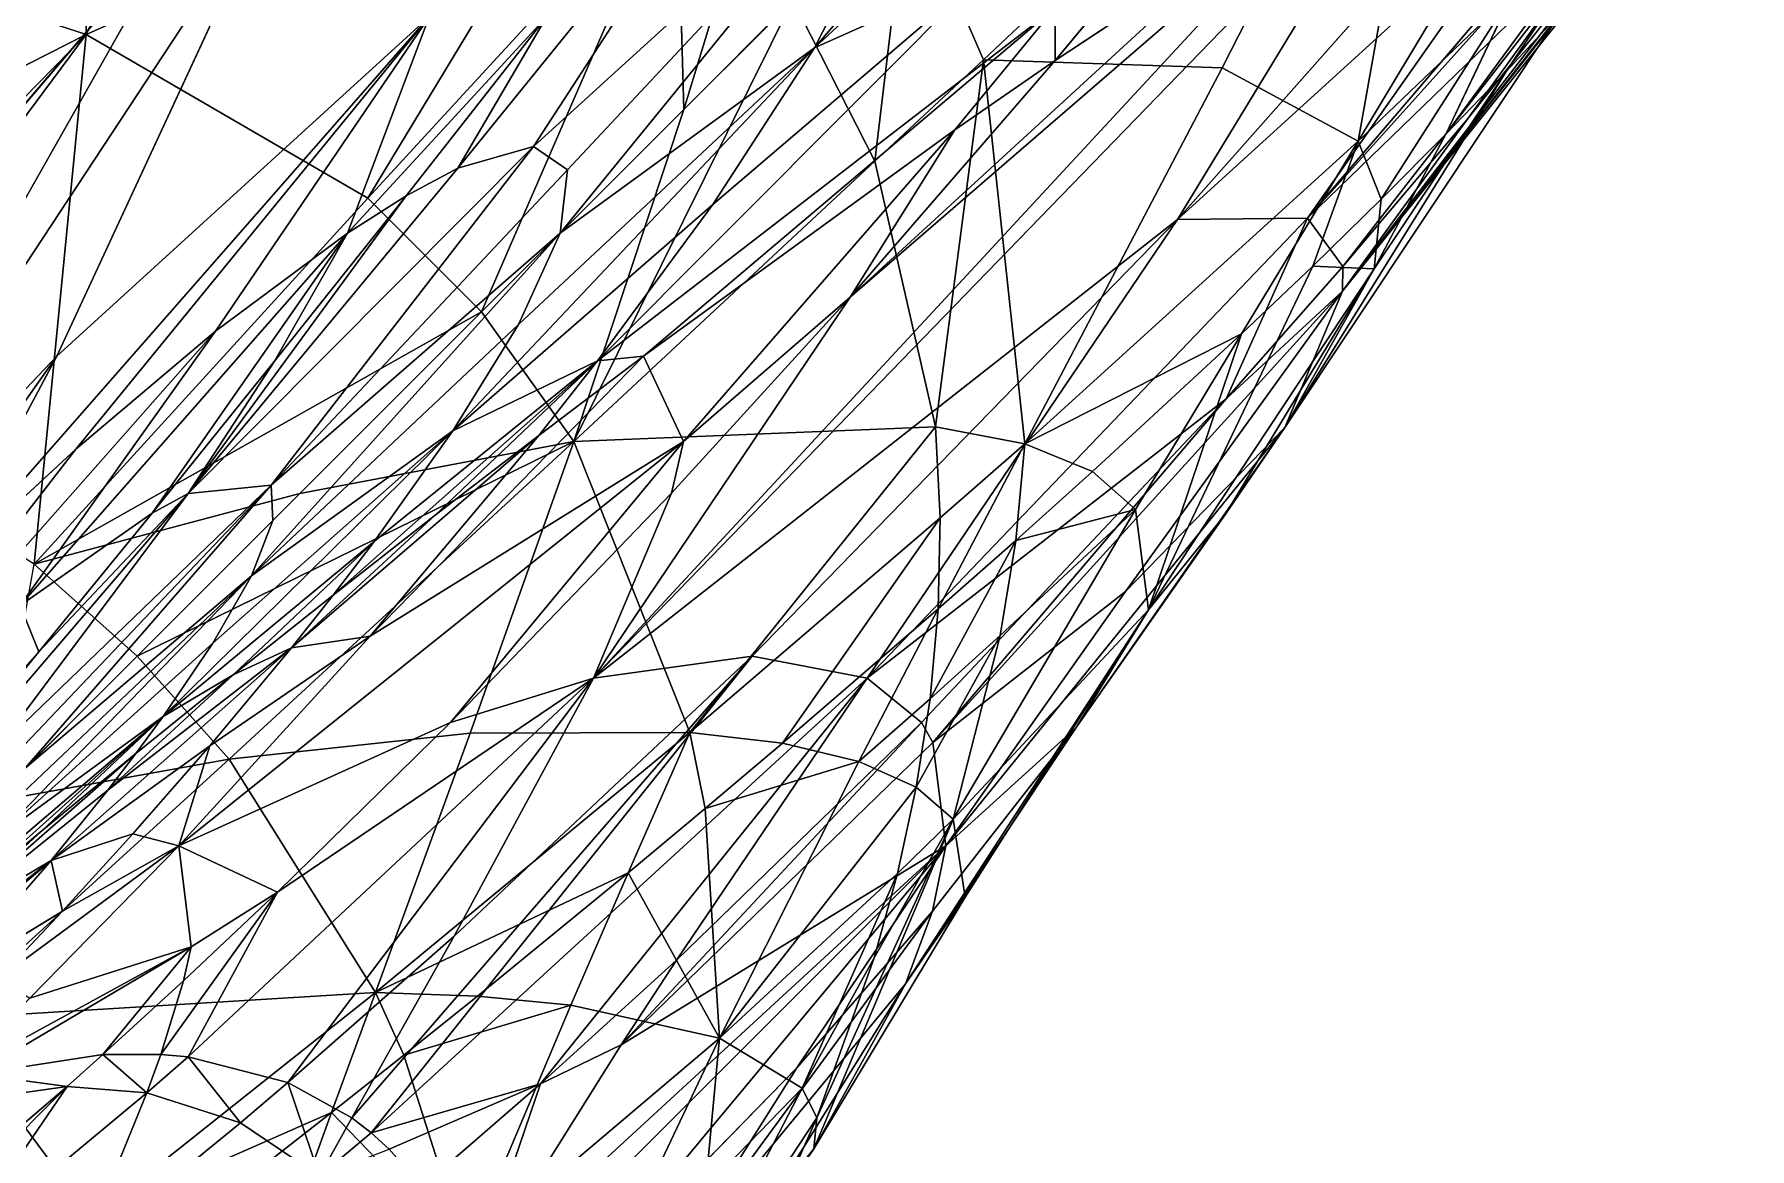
# Model space of a CAD drawing. Extents: x -1.44 to 2.2, y -2.57 to 2.57.
# Drawn here: x 0.441 to 1.427, y 0.217 to 0.857 of the extents above; entities that cross this region are included whole.
import ezdxf

# ---------------------------------------------------------------- set-up
doc = ezdxf.new("R2010")
doc.units = 0

msp = doc.modelspace()

# ---------------------------------------------------------------- linework, layer by layer
for p, q in [((1.34568, 1.03053, 1.23527), (1.09797, 0.7509, 0.97853)), ((1.42013, 1.00484, 1.62782), (1.26458, 0.80846, 1.41442)), ((0.45383, 0.67238, 0.46362), (0.57968, 0.94391, 0.77266)), ((0.74316, 0.74316, 0.40826), (0.93059, 0.93059, 0.57718)), ((0.33417, 0.6989, 0.64613), (0.5274, 0.92523, 0.80029)), ((1.09164, 0.91964, 0.78117), (1.0277, 0.84229, 0.72676)), ((1.0277, 0.84229, 0.72676), (1.13644, 0.91416, 0.87127)), ((1.25222, 0.79994, 1.77278), (1.29091, 0.8813, 1.86026)), ((0.877, 0.877, 1.92388), (0.81422, 0.81422, 1.85903)), ((0.92414, 0.78443, 1.87177), (0.877, 0.877, 1.92388)), ((1.31874, 0.87039, 1.75738), (1.28692, 0.836, 1.7675)), ((0.65462, 0.76459, 0.43106), (0.73544, 0.86765, 0.51822)), ((1.0277, 0.84229, 0.72676), (0.90992, 0.70628, 0.63149)), ((0.97011, 0.80244, 0.6572), (1.0277, 0.84229, 0.72676)), ((1.28692, 0.836, 1.7675), (1.25222, 0.79994, 1.77278)), ((0.81422, 0.81422, 1.85903), (0.69799, 0.69799, 1.73314)), ((0.791, 0.67237, 0.46497), (0.97011, 0.80244, 0.6572)), ((1.26458, 0.80846, 1.41442), (1.19305, 0.72404, 1.32232)), ((1.21118, 0.72269, 1.68878), (1.25222, 0.79994, 1.77278)), ((1.25222, 0.79994, 1.77278), (1.21503, 0.76258, 1.77348)), ((0.72792, 0.79299, 0.43865), (0.68428, 0.78041, 0.43659)), ((0.74747, 0.77946, 0.42859), (0.72792, 0.79299, 0.43865)), ((0.68428, 0.78041, 0.43659), (0.65462, 0.76459, 0.43106)), ((0.74316, 0.74316, 0.40826), (0.74747, 0.77946, 0.42859)), ((0.95885, 0.63174, 1.7724), (0.92414, 0.78443, 1.87177)), ((0.57901, 0.6695, 0.35467), (0.65462, 0.76459, 0.43106)), ((0.65462, 0.76459, 0.43106), (0.62083, 0.74313, 0.42281)), ((1.21503, 0.76258, 1.77348), (1.17576, 0.72422, 1.76988)), ((1.09797, 0.7509, 0.97853), (0.85355, 0.5, 0.75)), ((1.09797, 0.7509, 0.97853), (1.09797, 0.7509, 0.97853)), ((1.09797, 0.7509, 0.97853), (1.09797, 0.7509, 0.97853)), ((0.62083, 0.74313, 0.42281), (0.54496, 0.68674, 0.39975)), ((0.57797, 0.57797, 0.27608), (0.74316, 0.74316, 0.40826)), ((0.71912, 0.69069, 0.38095), (0.74316, 0.74316, 0.40826)), ((0.74316, 0.74316, 0.40826), (0.74316, 0.74316, 0.40826)), ((0.74316, 0.74316, 0.40826), (0.74316, 0.74316, 0.40826)), ((0.74316, 0.74316, 0.40826), (0.74316, 0.74316, 0.40826)), ((1.12564, 0.58169, 1.53359), (1.21118, 0.72269, 1.68878)), ((1.19305, 0.72404, 1.32232), (1.12598, 0.64791, 1.23922)), ((1.17576, 0.72422, 1.76988), (1.13478, 0.68518, 1.76229)), ((1.21118, 0.72269, 1.68878), (1.21118, 0.72269, 1.68878)), ((0.90992, 0.70628, 0.63149), (0.80719, 0.59375, 0.55327)), ((0.69799, 0.69799, 1.73314), (0.59357, 0.59357, 1.61329)), ((0.68149, 0.62953, 0.35025), (0.71912, 0.69069, 0.38095)), ((0.54496, 0.68674, 0.39975), (0.46472, 0.6189, 0.37093)), ((1.13478, 0.68518, 1.76229), (1.04909, 0.60611, 1.73638)), ((0.38673, 0.54692, 0.33981), (0.45383, 0.67238, 0.46362)), ((0.73087, 0.62689, 0.40756), (0.791, 0.67237, 0.46497)), ((0.50868, 0.58222, 0.28828), (0.57901, 0.6695, 0.35467)), ((1.12598, 0.64791, 1.23922), (0.95079, 0.46194, 1.03701)), ((0.96162, 0.57943, 1.73576), (0.95885, 0.63174, 1.7724)), ((0.63637, 0.5661, 0.31917), (0.68149, 0.62953, 0.35025)), ((0.67127, 0.58098, 0.35391), (0.73087, 0.62689, 0.40756)), ((0.46472, 0.6189, 0.37093), (0.38673, 0.54692, 0.33981)), ((1.04909, 0.60611, 1.73638), (1.00501, 0.56654, 1.71868)), ((0.59357, 0.59357, 1.61329), (0.5, 0.5, 1.5)), ((0.80719, 0.59375, 0.55327), (0.68019, 0.46194, 0.46299)), ((0.44352, 0.50247, 0.23106), (0.50868, 0.58222, 0.28828)), ((0.43542, 0.43542, 0.1762), (0.57797, 0.57797, 0.27608)), ((0.6126, 0.535, 0.30416), (0.67127, 0.58098, 0.35391)), ((0.96048, 0.52723, 1.69821), (0.96162, 0.57943, 1.73576)), ((1.03985, 0.45902, 1.39736), (1.12564, 0.58169, 1.53359)), ((0.6126, 0.535, 0.30416), (0.63637, 0.5661, 0.31917)), ((1.00501, 0.56654, 1.71868), (0.96048, 0.52723, 1.69821)), ((0.55519, 0.48926, 0.25841), (0.6126, 0.535, 0.30416)), ((0.58868, 0.50487, 0.28975), (0.6126, 0.535, 0.30416)), ((0.96048, 0.52723, 1.69821), (0.871, 0.45001, 1.65015)), ((0.95577, 0.47554, 1.66022), (0.96048, 0.52723, 1.69821)), ((0.96048, 0.52723, 1.69821), (0.96048, 0.52723, 1.69821)), ((0.96048, 0.52723, 1.69821), (0.96048, 0.52723, 1.69821)), ((0.54175, 0.44843, 0.26312), (0.58868, 0.50487, 0.28975)), ((0.27719, 0.30429, 0.10624), (0.44352, 0.50247, 0.23106)), ((0.5, 0.5, 1.5), (0.41626, 0.41626, 1.39337)), ((0.85355, 0.5, 0.75), (0.68222, 0.33901, 0.608)), ((0.85355, 0.5, 0.75), (0.76234, 0.48746, 0.58311)), ((0.91969, 0.48746, 0.91689), (0.85355, 0.5, 0.75)), ((0.85355, 0.5, 0.75), (0.85355, 0.5, 0.75)), ((0.49932, 0.44403, 0.21671), (0.55519, 0.48926, 0.25841)), ((0.76234, 0.48746, 0.58311), (0.68019, 0.46194, 0.46299)), ((0.76234, 0.48746, 0.58311), (0.76234, 0.48746, 0.58311)), ((0.76234, 0.48746, 0.58311), (0.76234, 0.48746, 0.58311)), ((0.95079, 0.46194, 1.03701), (0.91969, 0.48746, 0.91689)), ((0.91969, 0.48746, 0.91689), (0.91969, 0.48746, 0.91689)), ((0.91969, 0.48746, 0.91689), (0.91969, 0.48746, 0.91689)), ((0.94783, 0.42471, 1.6222), (0.95577, 0.47554, 1.66022)), ((0.68019, 0.46194, 0.46299), (0.52403, 0.39092, 0.28238)), ((0.68019, 0.46194, 0.46299), (0.58072, 0.3643, 0.39804)), ((0.68019, 0.46194, 0.46299), (0.68019, 0.46194, 0.46299)), ((0.95079, 0.46194, 1.03701), (0.81007, 0.32533, 0.89154)), ((0.95744, 0.45048, 1.07541), (0.95079, 0.46194, 1.03701)), ((0.95079, 0.46194, 1.03701), (0.95079, 0.46194, 1.03701)), ((0.95711, 0.35355, 1.28033), (1.03985, 0.45902, 1.39736)), ((0.44524, 0.39956, 0.17903), (0.49932, 0.44403, 0.21671)), ((0.49757, 0.39792, 0.23975), (0.54175, 0.44843, 0.26312)), ((0.871, 0.45001, 1.65015), (0.82646, 0.41238, 1.62308)), ((0.96491, 0.39092, 1.21762), (0.95744, 0.45048, 1.07541)), ((0.95744, 0.45048, 1.07541), (0.95744, 0.45048, 1.07541)), ((0.93702, 0.37501, 1.58452), (0.94783, 0.42471, 1.6222)), ((0.82646, 0.41238, 1.62308), (0.78229, 0.37554, 1.59432)), ((0.39314, 0.35606, 0.14533), (0.44524, 0.39956, 0.17903)), ((0.45711, 0.35355, 0.21967), (0.49757, 0.39792, 0.23975)), ((0.52403, 0.39092, 0.28238), (0.45711, 0.35355, 0.21967)), ((0.52403, 0.39092, 0.28238), (0.52403, 0.39092, 0.28238)), ((0.52403, 0.39092, 0.28238), (0.52403, 0.39092, 0.28238)), ((0.95711, 0.35355, 1.28033), (0.96491, 0.39092, 1.21762)), ((0.96491, 0.39092, 1.21762), (0.96491, 0.39092, 1.21762)), ((0.96491, 0.39092, 1.21762), (0.96491, 0.39092, 1.21762)), ((0.78229, 0.37554, 1.59432), (0.69559, 0.30459, 1.53258)), ((0.92368, 0.32668, 1.5475), (0.93702, 0.37501, 1.58452)), ((0.58072, 0.3643, 0.39804), (0.52661, 0.31337, 0.36547)), ((0.45711, 0.35355, 0.21967), (0.38888, 0.31174, 0.16363)), ((0.42067, 0.31502, 0.20269), (0.45711, 0.35355, 0.21967)), ((0.45711, 0.35355, 0.21967), (0.45711, 0.35355, 0.21967)), ((0.87913, 0.26336, 1.18139), (0.95711, 0.35355, 1.28033)), ((0.94172, 0.31175, 1.33637), (0.95711, 0.35355, 1.28033)), ((0.95711, 0.35355, 1.28033), (0.95711, 0.35355, 1.28033)), ((0.68222, 0.33901, 0.608), (0.58659, 0.25494, 0.53847)), ((0.89065, 0.23474, 1.47649), (0.92368, 0.32668, 1.5475)), ((0.81007, 0.32533, 0.89154), (0.73187, 0.25424, 0.81859)), ((0.52661, 0.31337, 0.36547), (0.48036, 0.27113, 0.3397)), ((0.88904, 0.21694, 1.42573), (0.94172, 0.31175, 1.33637)), ((0.94172, 0.31175, 1.33637), (0.94172, 0.31175, 1.33637)), ((0.69559, 0.30459, 1.53258), (0.65328, 0.2706, 1.5)), ((0.48036, 0.27113, 0.3397), (0.40713, 0.25973, 0.23932)), ((0.48036, 0.27113, 0.3397), (0.45974, 0.25272, 0.32899)), ((0.51357, 0.27106, 0.39374), (0.48036, 0.27113, 0.3397)), ((0.52932, 0.26964, 0.42163), (0.51357, 0.27106, 0.39374)), ((0.58659, 0.25494, 0.53847), (0.52932, 0.26964, 0.42163)), ((0.65328, 0.2706, 1.5), (0.61179, 0.23765, 1.46652)), ((0.73941, 0.12016, 1.03098), (0.87913, 0.26336, 1.18139)), ((0.45974, 0.25272, 0.32899), (0.37605, 0.18105, 0.29295)), ((0.58659, 0.25494, 0.53847), (0.55939, 0.23185, 0.52052)), ((0.62338, 0.23463, 0.63118), (0.58659, 0.25494, 0.53847)), ((0.73187, 0.25424, 0.81859), (0.66379, 0.19516, 0.76086)), ((0.61179, 0.23765, 1.46652), (0.53154, 0.17502, 1.39744)), ((0.55939, 0.23185, 0.52052), (0.4681, 0.15732, 0.46912)), ((0.63444, 0.2261, 0.66297), (0.62338, 0.23463, 0.63118)), ((0.87154, 0.19134, 1.44291), (0.89065, 0.23474, 1.47649)), ((0.64486, 0.21668, 0.69519), (0.63444, 0.2261, 0.66297)), ((0.88904, 0.21694, 1.42573), (0.88904, 0.21694, 1.42573)), ((0.88904, 0.21694, 1.42573), (0.88904, 0.21694, 1.42573))]:
    msp.add_line(p, q)
at = {"color": 41}
for points in [[(0.70711, 1.41421, 1.5), (0.33623, 0.94697, 1.08194), (0.34636, 0.81599, 0.83196)], [(0.67252, 1.20883, 1.13769), (0.70711, 1.41421, 1.5), (0.34636, 0.81599, 0.83196)], [(0.70711, 1.41421, 1.5), (0.34636, 0.81599, 0.83196), (0.70711, 1.41421, 1.5)], [(0.5274, 0.92523, 0.80029), (0.67252, 1.20883, 1.13769), (0.34636, 0.81599, 0.83196)], [(0.57091, 1.07203, 1.96421), (0.76989, 0.99, 1.97103), (0.47077, 0.85736, 1.75571)], [(0.57091, 1.07203, 1.96421), (0.47077, 0.85736, 1.75571), (0.47079, 0.93515, 1.82014)], [(0.76989, 0.99, 1.97103), (0.63264, 0.76323, 1.74958), (0.47077, 0.85736, 1.75571)], [(0.76989, 0.99, 1.97103), (0.81024, 0.95654, 1.95998), (0.63264, 0.76323, 1.74958)], [(0.81024, 0.95654, 1.95998), (0.69799, 0.69799, 1.73314), (0.63264, 0.76323, 1.74958)], [(0.45383, 0.67238, 0.46362), (0.57968, 0.94391, 0.77266), (0.28168, 0.49138, 0.37149)], [(0.5274, 0.92523, 0.80029), (0.28168, 0.49138, 0.37149), (0.57968, 0.94391, 0.77266)], [(0.57968, 0.94391, 0.77266), (0.45383, 0.67238, 0.46362), (0.66795, 0.8675, 0.56262)], [(0.42536, 0.8722, 1.75149), (0.47079, 0.93515, 1.82014), (0.47077, 0.85736, 1.75571)], [(0.5274, 0.92523, 0.80029), (0.33417, 0.6989, 0.64613), (0.28168, 0.49138, 0.37149)], [(0.33417, 0.6989, 0.64613), (0.5274, 0.92523, 0.80029), (0.34636, 0.81599, 0.83196)], [(0.38279, 0.81272, 1.68517), (0.42536, 0.8722, 1.75149), (0.47077, 0.85736, 1.75571)], [(0.38673, 0.54692, 0.33981), (0.46472, 0.6189, 0.37093), (0.66795, 0.8675, 0.56262)], [(0.38673, 0.54692, 0.33981), (0.66795, 0.8675, 0.56262), (0.45383, 0.67238, 0.46362)], [(0.46472, 0.6189, 0.37093), (0.54496, 0.68674, 0.39975), (0.66795, 0.8675, 0.56262)], [(0.54496, 0.68674, 0.39975), (0.62083, 0.74313, 0.42281), (0.66795, 0.8675, 0.56262)], [(0.65462, 0.76459, 0.43106), (0.73544, 0.86765, 0.51822), (0.62083, 0.74313, 0.42281)], [(0.73544, 0.86765, 0.51822), (0.66795, 0.8675, 0.56262), (0.62083, 0.74313, 0.42281)], [(0.73544, 0.86765, 0.51822), (0.65462, 0.76459, 0.43106), (0.68428, 0.78041, 0.43659)], [(0.2706, 0.65328, 1.5), (0.38279, 0.81272, 1.68517), (0.47077, 0.85736, 1.75571)], [(0.2706, 0.65328, 1.5), (0.47077, 0.85736, 1.75571), (0.3068, 0.63708, 1.5)], [(0.3068, 0.63708, 1.5), (0.47077, 0.85736, 1.75571), (0.44087, 0.55284, 1.5)], [(0.47077, 0.85736, 1.75571), (0.63264, 0.76323, 1.74958), (0.44087, 0.55284, 1.5)], [(0.57695, 0.59837, 0.28697), (0.72792, 0.79299, 0.43865), (0.52933, 0.59345, 0.2912)], [(0.72792, 0.79299, 0.43865), (0.68428, 0.78041, 0.43659), (0.52933, 0.59345, 0.2912)], [(0.74747, 0.77946, 0.42859), (0.72792, 0.79299, 0.43865), (0.57695, 0.59837, 0.28697)], [(0.65462, 0.76459, 0.43106), (0.52933, 0.59345, 0.2912), (0.68428, 0.78041, 0.43659)], [(0.74316, 0.74316, 0.40826), (0.74747, 0.77946, 0.42859), (0.57695, 0.59837, 0.28697)], [(0.69799, 0.69799, 1.73314), (0.44087, 0.55284, 1.5), (0.63264, 0.76323, 1.74958)], [(0.65462, 0.76459, 0.43106), (0.57901, 0.6695, 0.35467), (0.52933, 0.59345, 0.2912)], [(0.57901, 0.6695, 0.35467), (0.65462, 0.76459, 0.43106), (0.62083, 0.74313, 0.42281)], [(0.62083, 0.74313, 0.42281), (0.54496, 0.68674, 0.39975), (0.43282, 0.5291, 0.27145)], [(0.50868, 0.58222, 0.28828), (0.62083, 0.74313, 0.42281), (0.43282, 0.5291, 0.27145)], [(0.50868, 0.58222, 0.28828), (0.57901, 0.6695, 0.35467), (0.62083, 0.74313, 0.42281)], [(0.71912, 0.69069, 0.38095), (0.74316, 0.74316, 0.40826), (0.56575, 0.54626, 0.26109)], [(0.74316, 0.74316, 0.40826), (0.57797, 0.57797, 0.27608), (0.56575, 0.54626, 0.26109)], [(0.74316, 0.74316, 0.40826), (0.56575, 0.54626, 0.26109), (0.74316, 0.74316, 0.40826)], [(0.57797, 0.57797, 0.27608), (0.74316, 0.74316, 0.40826), (0.57695, 0.59837, 0.28697)], [(0.69799, 0.69799, 1.73314), (0.59357, 0.59357, 1.61329), (0.44087, 0.55284, 1.5)], [(0.68149, 0.62953, 0.35025), (0.71912, 0.69069, 0.38095), (0.56575, 0.54626, 0.26109)], [(0.59357, 0.59357, 1.61329), (0.69799, 0.69799, 1.73314), (0.75098, 0.62342, 1.70887)], [(0.54496, 0.68674, 0.39975), (0.46472, 0.6189, 0.37093), (0.32028, 0.43236, 0.23774)], [(0.54496, 0.68674, 0.39975), (0.32028, 0.43236, 0.23774), (0.43282, 0.5291, 0.27145)], [(0.31519, 0.4763, 0.3091), (0.45383, 0.67238, 0.46362), (0.28168, 0.49138, 0.37149)], [(0.31519, 0.4763, 0.3091), (0.38673, 0.54692, 0.33981), (0.45383, 0.67238, 0.46362)], [(0.791, 0.67237, 0.46497), (0.73087, 0.62689, 0.40756), (0.634, 0.51147, 0.34546)], [(0.57901, 0.6695, 0.35467), (0.50868, 0.58222, 0.28828), (0.52933, 0.59345, 0.2912)], [(0.6126, 0.535, 0.30416), (0.67127, 0.58098, 0.35391), (0.7646, 0.66972, 0.43091)], [(0.6126, 0.535, 0.30416), (0.7646, 0.66972, 0.43091), (0.63637, 0.5661, 0.31917)], [(0.68149, 0.62953, 0.35025), (0.63637, 0.5661, 0.31917), (0.7646, 0.66972, 0.43091)], [(0.67127, 0.58098, 0.35391), (0.73087, 0.62689, 0.40756), (0.7646, 0.66972, 0.43091)], [(0.5, 0.5, 1.5), (0.59357, 0.59357, 1.61329), (0.75098, 0.62342, 1.70887)], [(0.5, 0.5, 1.5), (0.75098, 0.62342, 1.70887), (0.55284, 0.44087, 1.5)], [(0.63637, 0.5661, 0.31917), (0.68149, 0.62953, 0.35025), (0.51498, 0.4653, 0.22565)], [(0.68149, 0.62953, 0.35025), (0.54356, 0.5074, 0.24376), (0.51498, 0.4653, 0.22565)], [(0.68019, 0.46194, 0.46299), (0.81408, 0.62335, 0.53773), (0.52403, 0.39092, 0.28238)], [(0.52403, 0.39092, 0.28238), (0.52403, 0.39092, 0.28238), (0.81408, 0.62335, 0.53773)], [(0.52403, 0.39092, 0.28238), (0.81408, 0.62335, 0.53773), (0.634, 0.51147, 0.34546)], [(0.54356, 0.5074, 0.24376), (0.68149, 0.62953, 0.35025), (0.56575, 0.54626, 0.26109)], [(0.69146, 0.45572, 1.58909), (0.55284, 0.44087, 1.5), (0.75098, 0.62342, 1.70887)], [(0.73087, 0.62689, 0.40756), (0.67127, 0.58098, 0.35391), (0.58868, 0.50487, 0.28975)], [(0.73087, 0.62689, 0.40756), (0.58868, 0.50487, 0.28975), (0.634, 0.51147, 0.34546)], [(0.46472, 0.6189, 0.37093), (0.38673, 0.54692, 0.33981), (0.32028, 0.43236, 0.23774)], [(0.46472, 0.6189, 0.37093), (0.32028, 0.43236, 0.23774), (0.32028, 0.43236, 0.23774)], [(0.28611, 0.30963, 0.10685), (0.41906, 0.44637, 0.18411), (0.52933, 0.59345, 0.2912)], [(0.44352, 0.50247, 0.23106), (0.28611, 0.30963, 0.10685), (0.52933, 0.59345, 0.2912)], [(0.41906, 0.44637, 0.18411), (0.57695, 0.59837, 0.28697), (0.52933, 0.59345, 0.2912)], [(0.41906, 0.44637, 0.18411), (0.43185, 0.4454, 0.18154), (0.57695, 0.59837, 0.28697)], [(0.43542, 0.43542, 0.1762), (0.57695, 0.59837, 0.28697), (0.43185, 0.4454, 0.18154)], [(0.43542, 0.43542, 0.1762), (0.57797, 0.57797, 0.27608), (0.57695, 0.59837, 0.28697)], [(0.43542, 0.43542, 0.1762), (0.43542, 0.43542, 0.1762), (0.57695, 0.59837, 0.28697)], [(0.59357, 0.59357, 1.61329), (0.5, 0.5, 1.5), (0.44087, 0.55284, 1.5)], [(0.50868, 0.58222, 0.28828), (0.44352, 0.50247, 0.23106), (0.52933, 0.59345, 0.2912)], [(0.44352, 0.50247, 0.23106), (0.50868, 0.58222, 0.28828), (0.43282, 0.5291, 0.27145)], [(0.57797, 0.57797, 0.27608), (0.43542, 0.43542, 0.1762), (0.43542, 0.43542, 0.1762)], [(0.57797, 0.57797, 0.27608), (0.43542, 0.43542, 0.1762), (0.56575, 0.54626, 0.26109)], [(0.67127, 0.58098, 0.35391), (0.6126, 0.535, 0.30416), (0.58868, 0.50487, 0.28975)], [(0.55519, 0.48926, 0.25841), (0.63637, 0.5661, 0.31917), (0.51498, 0.4653, 0.22565)], [(0.55519, 0.48926, 0.25841), (0.6126, 0.535, 0.30416), (0.63637, 0.5661, 0.31917)], [(0.5, 0.5, 1.5), (0.41626, 0.41626, 1.39337), (0.44087, 0.55284, 1.5)], [(0.43063, 0.41804, 0.16869), (0.41905, 0.39535, 0.15978), (0.56575, 0.54626, 0.26109)], [(0.41905, 0.39535, 0.15978), (0.54356, 0.5074, 0.24376), (0.56575, 0.54626, 0.26109)], [(0.43542, 0.43542, 0.1762), (0.43063, 0.41804, 0.16869), (0.56575, 0.54626, 0.26109)], [(0.6126, 0.535, 0.30416), (0.55519, 0.48926, 0.25841), (0.58868, 0.50487, 0.28975)], [(0.44352, 0.50247, 0.23106), (0.43282, 0.5291, 0.27145), (0.24517, 0.28158, 0.10265)], [(0.54356, 0.5074, 0.24376), (0.41905, 0.39535, 0.15978), (0.51498, 0.4653, 0.22565)], [(0.54175, 0.44843, 0.26312), (0.58868, 0.50487, 0.28975), (0.4506, 0.38267, 0.19151)], [(0.58868, 0.50487, 0.28975), (0.48319, 0.42303, 0.20798), (0.4506, 0.38267, 0.19151)], [(0.55519, 0.48926, 0.25841), (0.48319, 0.42303, 0.20798), (0.58868, 0.50487, 0.28975)], [(0.54175, 0.44843, 0.26312), (0.52403, 0.39092, 0.28238), (0.634, 0.51147, 0.34546)], [(0.58868, 0.50487, 0.28975), (0.54175, 0.44843, 0.26312), (0.634, 0.51147, 0.34546)], [(0.27719, 0.30429, 0.10624), (0.44352, 0.50247, 0.23106), (0.24517, 0.28158, 0.10265)], [(0.44352, 0.50247, 0.23106), (0.27719, 0.30429, 0.10624), (0.28611, 0.30963, 0.10685)], [(0.41626, 0.41626, 1.39337), (0.5, 0.5, 1.5), (0.55284, 0.44087, 1.5)], [(0.85355, 0.5, 0.75), (0.68222, 0.33901, 0.608), (0.62338, 0.23463, 0.63118)], [(0.85355, 0.5, 0.75), (0.62338, 0.23463, 0.63118), (0.63444, 0.2261, 0.66297)], [(0.55519, 0.48926, 0.25841), (0.49932, 0.44403, 0.21671), (0.48319, 0.42303, 0.20798)], [(0.49932, 0.44403, 0.21671), (0.55519, 0.48926, 0.25841), (0.51498, 0.4653, 0.22565)], [(0.58659, 0.25494, 0.53847), (0.76234, 0.48746, 0.58311), (0.52932, 0.26964, 0.42163)], [(0.58072, 0.3643, 0.39804), (0.52932, 0.26964, 0.42163), (0.76234, 0.48746, 0.58311)], [(0.68019, 0.46194, 0.46299), (0.58072, 0.3643, 0.39804), (0.76234, 0.48746, 0.58311)], [(0.58659, 0.25494, 0.53847), (0.68222, 0.33901, 0.608), (0.76234, 0.48746, 0.58311)], [(0.68019, 0.46194, 0.46299), (0.68019, 0.46194, 0.46299), (0.76234, 0.48746, 0.58311)], [(0.68019, 0.46194, 0.46299), (0.76234, 0.48746, 0.58311), (0.76234, 0.48746, 0.58311)], [(0.39314, 0.35606, 0.14533), (0.44524, 0.39956, 0.17903), (0.51498, 0.4653, 0.22565)], [(0.39314, 0.35606, 0.14533), (0.51498, 0.4653, 0.22565), (0.40261, 0.36954, 0.15018)], [(0.41905, 0.39535, 0.15978), (0.40261, 0.36954, 0.15018), (0.51498, 0.4653, 0.22565)], [(0.44524, 0.39956, 0.17903), (0.49932, 0.44403, 0.21671), (0.51498, 0.4653, 0.22565)], [(0.58072, 0.3643, 0.39804), (0.68019, 0.46194, 0.46299), (0.52403, 0.39092, 0.28238)], [(0.68019, 0.46194, 0.46299), (0.68019, 0.46194, 0.46299), (0.52403, 0.39092, 0.28238)], [(0.68019, 0.46194, 0.46299), (0.52403, 0.39092, 0.28238), (0.52403, 0.39092, 0.28238)], [(0.55284, 0.44087, 1.5), (0.69146, 0.45572, 1.58909), (0.63708, 0.3068, 1.5)], [(0.69146, 0.45572, 1.58909), (0.81779, 0.45618, 1.64231), (0.63708, 0.3068, 1.5)], [(0.49932, 0.44403, 0.21671), (0.44524, 0.39956, 0.17903), (0.38313, 0.34248, 0.14053)], [(0.49932, 0.44403, 0.21671), (0.38313, 0.34248, 0.14053), (0.48319, 0.42303, 0.20798)], [(0.49757, 0.39792, 0.23975), (0.54175, 0.44843, 0.26312), (0.4506, 0.38267, 0.19151)], [(0.54175, 0.44843, 0.26312), (0.49757, 0.39792, 0.23975), (0.52403, 0.39092, 0.28238)], [(0.54175, 0.44843, 0.26312), (0.52403, 0.39092, 0.28238), (0.52403, 0.39092, 0.28238)], [(0.38906, 0.29149, 1.30706), (0.55284, 0.44087, 1.5), (0.63708, 0.3068, 1.5)], [(0.41626, 0.41626, 1.39337), (0.55284, 0.44087, 1.5), (0.38906, 0.29149, 1.30706)], [(0.48319, 0.42303, 0.20798), (0.38313, 0.34248, 0.14053), (0.4506, 0.38267, 0.19151)], [(0.44524, 0.39956, 0.17903), (0.39314, 0.35606, 0.14533), (0.38313, 0.34248, 0.14053)], [(0.45711, 0.35355, 0.21967), (0.49757, 0.39792, 0.23975), (0.4506, 0.38267, 0.19151)], [(0.49757, 0.39792, 0.23975), (0.45711, 0.35355, 0.21967), (0.52403, 0.39092, 0.28238)], [(0.42067, 0.31502, 0.20269), (0.43822, 0.30343, 0.23878), (0.52403, 0.39092, 0.28238)], [(0.45711, 0.35355, 0.21967), (0.42067, 0.31502, 0.20269), (0.52403, 0.39092, 0.28238)], [(0.43822, 0.30343, 0.23878), (0.53105, 0.33304, 0.35078), (0.52403, 0.39092, 0.28238)], [(0.45711, 0.35355, 0.21967), (0.45711, 0.35355, 0.21967), (0.52403, 0.39092, 0.28238)], [(0.45711, 0.35355, 0.21967), (0.52403, 0.39092, 0.28238), (0.52403, 0.39092, 0.28238)], [(0.52403, 0.39092, 0.28238), (0.52403, 0.39092, 0.28238), (0.52403, 0.39092, 0.28238)], [(0.52403, 0.39092, 0.28238), (0.52403, 0.39092, 0.28238), (0.52403, 0.39092, 0.28238)], [(0.58072, 0.3643, 0.39804), (0.52403, 0.39092, 0.28238), (0.53105, 0.33304, 0.35078)], [(0.38313, 0.34248, 0.14053), (0.27787, 0.24855, 0.08265), (0.4506, 0.38267, 0.19151)], [(0.27787, 0.24855, 0.08265), (0.34093, 0.28994, 0.12269), (0.4506, 0.38267, 0.19151)], [(0.38888, 0.31174, 0.16363), (0.4506, 0.38267, 0.19151), (0.34093, 0.28994, 0.12269)], [(0.38888, 0.31174, 0.16363), (0.38888, 0.31174, 0.16363), (0.4506, 0.38267, 0.19151)], [(0.45711, 0.35355, 0.21967), (0.4506, 0.38267, 0.19151), (0.38888, 0.31174, 0.16363)], [(0.78229, 0.37554, 1.59432), (0.69559, 0.30459, 1.53258), (0.63708, 0.3068, 1.5)], [(0.69559, 0.30459, 1.53258), (0.78229, 0.37554, 1.59432), (0.74921, 0.29947, 1.55483)], [(0.58072, 0.3643, 0.39804), (0.52661, 0.31337, 0.36547), (0.51357, 0.27106, 0.39374)], [(0.58072, 0.3643, 0.39804), (0.51357, 0.27106, 0.39374), (0.52932, 0.26964, 0.42163)], [(0.52661, 0.31337, 0.36547), (0.58072, 0.3643, 0.39804), (0.53105, 0.33304, 0.35078)], [(0.42067, 0.31502, 0.20269), (0.45711, 0.35355, 0.21967), (0.38888, 0.31174, 0.16363)], [(0.45711, 0.35355, 0.21967), (0.45711, 0.35355, 0.21967), (0.38888, 0.31174, 0.16363)], [(0.45711, 0.35355, 0.21967), (0.38888, 0.31174, 0.16363), (0.38888, 0.31174, 0.16363)], [(0.68222, 0.33901, 0.608), (0.58659, 0.25494, 0.53847), (0.62338, 0.23463, 0.63118)], [(0.3874, 0.25434, 0.21603), (0.40713, 0.25973, 0.23932), (0.53105, 0.33304, 0.35078)], [(0.3874, 0.25434, 0.21603), (0.53105, 0.33304, 0.35078), (0.43822, 0.30343, 0.23878)], [(0.48036, 0.27113, 0.3397), (0.53105, 0.33304, 0.35078), (0.40713, 0.25973, 0.23932)], [(0.48036, 0.27113, 0.3397), (0.52661, 0.31337, 0.36547), (0.53105, 0.33304, 0.35078)], [(0.47411, 0.17711, 1.34887), (0.38906, 0.29149, 1.30706), (0.63708, 0.3068, 1.5)], [(0.61179, 0.23765, 1.46652), (0.47411, 0.17711, 1.34887), (0.63708, 0.3068, 1.5)], [(0.52661, 0.31337, 0.36547), (0.48036, 0.27113, 0.3397), (0.51357, 0.27106, 0.39374)], [(0.65328, 0.2706, 1.5), (0.61179, 0.23765, 1.46652), (0.63708, 0.3068, 1.5)], [(0.69559, 0.30459, 1.53258), (0.65328, 0.2706, 1.5), (0.63708, 0.3068, 1.5)], [(0.65328, 0.2706, 1.5), (0.69559, 0.30459, 1.53258), (0.74921, 0.29947, 1.55483)], [(0.65328, 0.2706, 1.5), (0.74921, 0.29947, 1.55483), (0.68938, 0.15735, 1.5)], [(0.36475, 0.09291, 1.23461), (0.38906, 0.29149, 1.30706), (0.47411, 0.17711, 1.34887)], [(0.73187, 0.25424, 0.81859), (0.69343, 0.14113, 0.89671), (0.77816, 0.27664, 0.88847)], [(0.45974, 0.25272, 0.32899), (0.48036, 0.27113, 0.3397), (0.40713, 0.25973, 0.23932)], [(0.48036, 0.27113, 0.3397), (0.45974, 0.25272, 0.32899), (0.50559, 0.24897, 0.40782)], [(0.48036, 0.27113, 0.3397), (0.50559, 0.24897, 0.40782), (0.51357, 0.27106, 0.39374)], [(0.52932, 0.26964, 0.42163), (0.51357, 0.27106, 0.39374), (0.50559, 0.24897, 0.40782)], [(0.55939, 0.23185, 0.52052), (0.52932, 0.26964, 0.42163), (0.50559, 0.24897, 0.40782)], [(0.55939, 0.23185, 0.52052), (0.58659, 0.25494, 0.53847), (0.52932, 0.26964, 0.42163)], [(0.61179, 0.23765, 1.46652), (0.65328, 0.2706, 1.5), (0.68938, 0.15735, 1.5)], [(0.45974, 0.25272, 0.32899), (0.40713, 0.25973, 0.23932), (0.37261, 0.24047, 0.21)], [(0.37605, 0.18105, 0.29295), (0.45974, 0.25272, 0.32899), (0.37261, 0.24047, 0.21)], [(0.45974, 0.25272, 0.32899), (0.37605, 0.18105, 0.29295), (0.37328, 0.16614, 0.3107)], [(0.45974, 0.25272, 0.32899), (0.37328, 0.16614, 0.3107), (0.39387, 0.15639, 0.35623)], [(0.45974, 0.25272, 0.32899), (0.39387, 0.15639, 0.35623), (0.50559, 0.24897, 0.40782)], [(0.39387, 0.15639, 0.35623), (0.4681, 0.15732, 0.46912), (0.50559, 0.24897, 0.40782)], [(0.4681, 0.15732, 0.46912), (0.55939, 0.23185, 0.52052), (0.50559, 0.24897, 0.40782)], [(0.4681, 0.15732, 0.46912), (0.50559, 0.24897, 0.40782), (0.4681, 0.15732, 0.46912)], [(0.58659, 0.25494, 0.53847), (0.55939, 0.23185, 0.52052), (0.60474, 0.20122, 0.64126)], [(0.58659, 0.25494, 0.53847), (0.60474, 0.20122, 0.64126), (0.62338, 0.23463, 0.63118)], [(0.73187, 0.25424, 0.81859), (0.63444, 0.2261, 0.66297), (0.64486, 0.21668, 0.69519)], [(0.66379, 0.19516, 0.76086), (0.73187, 0.25424, 0.81859), (0.64486, 0.21668, 0.69519)], [(0.73187, 0.25424, 0.81859), (0.66379, 0.19516, 0.76086), (0.69343, 0.14113, 0.89671)], [(0.61179, 0.23765, 1.46652), (0.53154, 0.17502, 1.39744), (0.47411, 0.17711, 1.34887)], [(0.53154, 0.17502, 1.39744), (0.61179, 0.23765, 1.46652), (0.58763, 0.17107, 1.44013)], [(0.61179, 0.23765, 1.46652), (0.68938, 0.15735, 1.5), (0.58763, 0.17107, 1.44013)], [(0.55939, 0.23185, 0.52052), (0.4681, 0.15732, 0.46912), (0.60474, 0.20122, 0.64126)], [(0.63444, 0.2261, 0.66297), (0.62338, 0.23463, 0.63118), (0.60474, 0.20122, 0.64126)], [(0.64486, 0.21668, 0.69519), (0.63444, 0.2261, 0.66297), (0.60474, 0.20122, 0.64126)]]:
    msp.add_3dface(points, dxfattribs=at)
at = {"color": 51}
for points in [[(1.07284, 1.01971, 0.71185), (1.13713, 1.13713, 0.78544), (0.88937, 0.84974, 0.5309)], [(1.13713, 1.13713, 0.78544), (0.93059, 0.93059, 0.57718), (0.88937, 0.84974, 0.5309)], [(0.94295, 0.94295, 1.98971), (1.25544, 1.09627, 2.13239), (0.9865, 0.84273, 1.92608)], [(1.12366, 0.83809, 1.92504), (0.9865, 0.84273, 1.92608), (1.25544, 1.09627, 2.13239)], [(1.20189, 0.79609, 1.84297), (1.12366, 0.83809, 1.92504), (1.25544, 1.09627, 2.13239)], [(1.35652, 1.05368, 2.04141), (1.20189, 0.79609, 1.84297), (1.25544, 1.09627, 2.13239)], [(1.35652, 1.05368, 2.04141), (1.29091, 0.8813, 1.86026), (1.20189, 0.79609, 1.84297)], [(1.42207, 1.04295, 1.48604), (1.3042, 0.93876, 1.26339), (1.17283, 0.75174, 1.1872)], [(1.42696, 1.0345, 1.53834), (1.42207, 1.04295, 1.48604), (1.17283, 0.75174, 1.1872)], [(1.34568, 1.03053, 1.23527), (1.23288, 0.9729, 1.01904), (1.09797, 0.7509, 0.97853)], [(1.09797, 0.7509, 0.97853), (1.34568, 1.03053, 1.23527), (1.34568, 1.03053, 1.23527)], [(1.09797, 0.7509, 0.97853), (1.34568, 1.03053, 1.23527), (1.09797, 0.7509, 0.97853)], [(1.34568, 1.03053, 1.23527), (1.09797, 0.7509, 0.97853), (1.3042, 0.93876, 1.26339)], [(1.42696, 1.0345, 1.53834), (1.17283, 0.75174, 1.1872), (1.34269, 0.9165, 1.47339)], [(0.98797, 0.89392, 0.63403), (1.07284, 1.01971, 0.71185), (0.88937, 0.84974, 0.5309)], [(0.68428, 0.78041, 0.43659), (0.72792, 0.79299, 0.43865), (0.86268, 1.00065, 0.62663)], [(0.73544, 0.86765, 0.51822), (0.68428, 0.78041, 0.43659), (0.86268, 1.00065, 0.62663)], [(0.86268, 1.00065, 0.62663), (0.72792, 0.79299, 0.43865), (0.94399, 0.98971, 0.61251)], [(1.42013, 1.00484, 1.62782), (1.26458, 0.80846, 1.41442), (1.1929, 0.70982, 1.362)], [(1.42013, 1.00484, 1.62782), (1.1929, 0.70982, 1.362), (1.40884, 0.98417, 1.66458)], [(1.26458, 0.80846, 1.41442), (1.42013, 1.00484, 1.62782), (1.34269, 0.9165, 1.47339)], [(0.72792, 0.79299, 0.43865), (0.74747, 0.77946, 0.42859), (0.94399, 0.98971, 0.61251)], [(0.74316, 0.74316, 0.40826), (0.93059, 0.93059, 0.57718), (0.94399, 0.98971, 0.61251)], [(0.74316, 0.74316, 0.40826), (0.74316, 0.74316, 0.40826), (0.94399, 0.98971, 0.61251)], [(0.74316, 0.74316, 0.40826), (0.94399, 0.98971, 0.61251), (0.74747, 0.77946, 0.42859)], [(1.34725, 0.90278, 1.74218), (1.40884, 0.98417, 1.66458), (1.1929, 0.70982, 1.362)], [(1.23288, 0.9729, 1.01904), (1.18647, 0.94536, 0.94507), (0.76234, 0.48746, 0.58311)], [(1.23288, 0.9729, 1.01904), (0.76234, 0.48746, 0.58311), (0.76234, 0.48746, 0.58311)], [(1.23288, 0.9729, 1.01904), (0.76234, 0.48746, 0.58311), (1.09797, 0.7509, 0.97853)], [(0.81024, 0.95654, 1.95998), (0.81422, 0.81422, 1.85903), (0.69799, 0.69799, 1.73314)], [(0.81024, 0.95654, 1.95998), (0.84602, 0.91869, 1.94415), (0.81422, 0.81422, 1.85903)], [(1.25222, 0.79994, 1.77278), (1.29091, 0.8813, 1.86026), (1.37074, 0.96162, 1.85808)], [(1.25222, 0.79994, 1.77278), (1.37074, 0.96162, 1.85808), (1.28692, 0.836, 1.7675)], [(1.31874, 0.87039, 1.75738), (1.28692, 0.836, 1.7675), (1.37074, 0.96162, 1.85808)], [(0.90992, 0.70628, 0.63149), (0.76234, 0.48746, 0.58311), (1.18647, 0.94536, 0.94507)], [(0.92414, 0.78443, 1.87177), (0.877, 0.877, 1.92388), (0.94295, 0.94295, 1.98971)], [(0.90992, 0.70628, 0.63149), (1.18647, 0.94536, 0.94507), (1.13644, 0.91416, 0.87127)], [(0.92414, 0.78443, 1.87177), (0.94295, 0.94295, 1.98971), (0.9865, 0.84273, 1.92608)], [(1.09797, 0.7509, 0.97853), (1.17283, 0.75174, 1.1872), (1.3042, 0.93876, 1.26339)], [(0.93059, 0.93059, 0.57718), (0.74316, 0.74316, 0.40826), (0.88937, 0.84974, 0.5309)], [(0.93059, 0.93059, 0.57718), (0.74316, 0.74316, 0.40826), (0.74316, 0.74316, 0.40826)], [(0.93059, 0.93059, 0.57718), (0.74316, 0.74316, 0.40826), (0.93059, 0.93059, 0.57718)], [(0.84602, 0.91869, 1.94415), (0.877, 0.877, 1.92388), (0.81422, 0.81422, 1.85903)], [(1.09164, 0.91964, 0.78117), (1.0277, 0.84229, 0.72676), (1.13644, 0.91416, 0.87127)], [(1.0277, 0.84229, 0.72676), (1.09164, 0.91964, 0.78117), (1.02776, 0.87267, 0.70437)], [(1.0277, 0.84229, 0.72676), (0.90992, 0.70628, 0.63149), (1.13644, 0.91416, 0.87127)], [(1.19305, 0.72404, 1.32232), (1.34269, 0.9165, 1.47339), (1.17283, 0.75174, 1.1872)], [(1.19305, 0.72404, 1.32232), (1.26458, 0.80846, 1.41442), (1.34269, 0.9165, 1.47339)], [(1.31874, 0.87039, 1.75738), (1.34725, 0.90278, 1.74218), (1.1929, 0.70982, 1.362)], [(0.98797, 0.89392, 0.63403), (0.83084, 0.75957, 0.48042), (0.7646, 0.66972, 0.43091)], [(1.02776, 0.87267, 0.70437), (0.98797, 0.89392, 0.63403), (0.7646, 0.66972, 0.43091)], [(0.83084, 0.75957, 0.48042), (0.98797, 0.89392, 0.63403), (0.88937, 0.84974, 0.5309)], [(1.29091, 0.8813, 1.86026), (1.21503, 0.76258, 1.77348), (1.20189, 0.79609, 1.84297)], [(1.29091, 0.8813, 1.86026), (1.25222, 0.79994, 1.77278), (1.21503, 0.76258, 1.77348)], [(0.877, 0.877, 1.92388), (0.92414, 0.78443, 1.87177), (0.75098, 0.62342, 1.70887)], [(0.877, 0.877, 1.92388), (0.75098, 0.62342, 1.70887), (0.81422, 0.81422, 1.85903)], [(0.791, 0.67237, 0.46497), (1.02776, 0.87267, 0.70437), (0.7646, 0.66972, 0.43091)], [(0.791, 0.67237, 0.46497), (0.97011, 0.80244, 0.6572), (1.02776, 0.87267, 0.70437)], [(1.0277, 0.84229, 0.72676), (1.02776, 0.87267, 0.70437), (0.97011, 0.80244, 0.6572)], [(1.31874, 0.87039, 1.75738), (1.1929, 0.70982, 1.362), (1.15983, 0.63149, 1.48961)], [(1.28692, 0.836, 1.7675), (1.31874, 0.87039, 1.75738), (1.15983, 0.63149, 1.48961)], [(0.71912, 0.69069, 0.38095), (0.68149, 0.62953, 0.35025), (0.88937, 0.84974, 0.5309)], [(0.68149, 0.62953, 0.35025), (0.83084, 0.75957, 0.48042), (0.88937, 0.84974, 0.5309)], [(0.74316, 0.74316, 0.40826), (0.71912, 0.69069, 0.38095), (0.88937, 0.84974, 0.5309)], [(0.90992, 0.70628, 0.63149), (1.0277, 0.84229, 0.72676), (0.97011, 0.80244, 0.6572)], [(0.95885, 0.63174, 1.7724), (0.92414, 0.78443, 1.87177), (0.9865, 0.84273, 1.92608)], [(0.95885, 0.63174, 1.7724), (0.9865, 0.84273, 1.92608), (1.0103, 0.62212, 1.76296)], [(0.9865, 0.84273, 1.92608), (1.12366, 0.83809, 1.92504), (1.0103, 0.62212, 1.76296)], [(1.12366, 0.83809, 1.92504), (1.20189, 0.79609, 1.84297), (1.0103, 0.62212, 1.76296)], [(1.28692, 0.836, 1.7675), (1.15983, 0.63149, 1.48961), (1.21118, 0.72269, 1.68878)], [(1.21118, 0.72269, 1.68878), (1.25222, 0.79994, 1.77278), (1.28692, 0.836, 1.7675)], [(1.21118, 0.72269, 1.68878), (1.28692, 0.836, 1.7675), (1.21118, 0.72269, 1.68878)], [(0.69799, 0.69799, 1.73314), (0.81422, 0.81422, 1.85903), (0.75098, 0.62342, 1.70887)], [(0.97011, 0.80244, 0.6572), (0.791, 0.67237, 0.46497), (0.81408, 0.62335, 0.53773)], [(0.90992, 0.70628, 0.63149), (0.97011, 0.80244, 0.6572), (0.81408, 0.62335, 0.53773)], [(1.26458, 0.80846, 1.41442), (1.19305, 0.72404, 1.32232), (1.1929, 0.70982, 1.362)], [(1.25222, 0.79994, 1.77278), (1.21118, 0.72269, 1.68878), (1.21503, 0.76258, 1.77348)], [(1.13478, 0.68518, 1.76229), (1.0103, 0.62212, 1.76296), (1.20189, 0.79609, 1.84297)], [(1.17576, 0.72422, 1.76988), (1.13478, 0.68518, 1.76229), (1.20189, 0.79609, 1.84297)], [(1.21503, 0.76258, 1.77348), (1.17576, 0.72422, 1.76988), (1.20189, 0.79609, 1.84297)], [(0.74316, 0.74316, 0.40826), (0.74316, 0.74316, 0.40826), (0.74747, 0.77946, 0.42859)], [(0.92414, 0.78443, 1.87177), (0.95885, 0.63174, 1.7724), (0.75098, 0.62342, 1.70887)], [(0.83084, 0.75957, 0.48042), (0.68149, 0.62953, 0.35025), (0.7646, 0.66972, 0.43091)], [(1.21118, 0.72269, 1.68878), (1.17576, 0.72422, 1.76988), (1.21503, 0.76258, 1.77348)], [(0.85355, 0.5, 0.75), (1.09797, 0.7509, 0.97853), (0.76234, 0.48746, 0.58311)], [(1.09797, 0.7509, 0.97853), (0.85355, 0.5, 0.75), (0.91969, 0.48746, 0.91689)], [(0.85355, 0.5, 0.75), (1.09797, 0.7509, 0.97853), (1.09797, 0.7509, 0.97853)], [(1.09797, 0.7509, 0.97853), (0.91969, 0.48746, 0.91689), (1.17283, 0.75174, 1.1872)], [(1.12598, 0.64791, 1.23922), (1.17283, 0.75174, 1.1872), (0.91969, 0.48746, 0.91689)], [(1.09797, 0.7509, 0.97853), (1.09797, 0.7509, 0.97853), (0.91969, 0.48746, 0.91689)], [(1.09797, 0.7509, 0.97853), (0.91969, 0.48746, 0.91689), (0.91969, 0.48746, 0.91689)], [(1.09797, 0.7509, 0.97853), (1.09797, 0.7509, 0.97853), (1.17283, 0.75174, 1.1872)], [(1.09797, 0.7509, 0.97853), (1.09797, 0.7509, 0.97853), (1.09797, 0.7509, 0.97853)], [(1.09797, 0.7509, 0.97853), (1.09797, 0.7509, 0.97853), (1.09797, 0.7509, 0.97853)], [(1.12598, 0.64791, 1.23922), (1.19305, 0.72404, 1.32232), (1.17283, 0.75174, 1.1872)], [(0.74316, 0.74316, 0.40826), (0.74316, 0.74316, 0.40826), (0.74316, 0.74316, 0.40826)], [(0.74316, 0.74316, 0.40826), (0.74316, 0.74316, 0.40826), (0.74316, 0.74316, 0.40826)], [(1.13478, 0.68518, 1.76229), (1.17576, 0.72422, 1.76988), (1.08143, 0.52665, 1.56413)], [(1.21118, 0.72269, 1.68878), (1.08143, 0.52665, 1.56413), (1.17576, 0.72422, 1.76988)], [(1.21118, 0.72269, 1.68878), (1.12564, 0.58169, 1.53359), (1.08143, 0.52665, 1.56413)], [(1.21118, 0.72269, 1.68878), (1.21118, 0.72269, 1.68878), (1.08143, 0.52665, 1.56413)], [(1.12564, 0.58169, 1.53359), (1.21118, 0.72269, 1.68878), (1.21118, 0.72269, 1.68878)], [(1.12564, 0.58169, 1.53359), (1.21118, 0.72269, 1.68878), (1.15983, 0.63149, 1.48961)], [(1.19305, 0.72404, 1.32232), (1.12598, 0.64791, 1.23922), (1.1929, 0.70982, 1.362)], [(1.21118, 0.72269, 1.68878), (1.21118, 0.72269, 1.68878), (1.21118, 0.72269, 1.68878)], [(0.90992, 0.70628, 0.63149), (0.80719, 0.59375, 0.55327), (0.76234, 0.48746, 0.58311)], [(0.90992, 0.70628, 0.63149), (0.76234, 0.48746, 0.58311), (0.76234, 0.48746, 0.58311)], [(0.80719, 0.59375, 0.55327), (0.90992, 0.70628, 0.63149), (0.81408, 0.62335, 0.53773)], [(0.95744, 0.45048, 1.07541), (1.06806, 0.53722, 1.2771), (1.1929, 0.70982, 1.362)], [(1.12598, 0.64791, 1.23922), (0.95744, 0.45048, 1.07541), (1.1929, 0.70982, 1.362)], [(1.06806, 0.53722, 1.2771), (1.15983, 0.63149, 1.48961), (1.1929, 0.70982, 1.362)], [(1.13478, 0.68518, 1.76229), (1.04909, 0.60611, 1.73638), (1.0103, 0.62212, 1.76296)], [(1.04909, 0.60611, 1.73638), (1.13478, 0.68518, 1.76229), (1.07397, 0.58422, 1.69316)], [(1.13478, 0.68518, 1.76229), (1.08143, 0.52665, 1.56413), (1.07397, 0.58422, 1.69316)], [(0.791, 0.67237, 0.46497), (0.634, 0.51147, 0.34546), (0.81408, 0.62335, 0.53773)], [(0.73087, 0.62689, 0.40756), (0.791, 0.67237, 0.46497), (0.7646, 0.66972, 0.43091)], [(0.95079, 0.46194, 1.03701), (1.12598, 0.64791, 1.23922), (0.91969, 0.48746, 0.91689)], [(1.12598, 0.64791, 1.23922), (0.91969, 0.48746, 0.91689), (0.91969, 0.48746, 0.91689)], [(1.12598, 0.64791, 1.23922), (0.95079, 0.46194, 1.03701), (0.95744, 0.45048, 1.07541)], [(0.95885, 0.63174, 1.7724), (0.81779, 0.45618, 1.64231), (0.75098, 0.62342, 1.70887)], [(0.95885, 0.63174, 1.7724), (0.96162, 0.57943, 1.73576), (0.81779, 0.45618, 1.64231)], [(0.96162, 0.57943, 1.73576), (0.95885, 0.63174, 1.7724), (1.0103, 0.62212, 1.76296)], [(0.96491, 0.39092, 1.21762), (0.96491, 0.39092, 1.21762), (1.15983, 0.63149, 1.48961)], [(0.96491, 0.39092, 1.21762), (1.15983, 0.63149, 1.48961), (1.06806, 0.53722, 1.2771)], [(1.03985, 0.45902, 1.39736), (1.15983, 0.63149, 1.48961), (0.96491, 0.39092, 1.21762)], [(1.03985, 0.45902, 1.39736), (1.12564, 0.58169, 1.53359), (1.15983, 0.63149, 1.48961)], [(0.68019, 0.46194, 0.46299), (0.80719, 0.59375, 0.55327), (0.81408, 0.62335, 0.53773)], [(0.81779, 0.45618, 1.64231), (0.69146, 0.45572, 1.58909), (0.75098, 0.62342, 1.70887)], [(1.00501, 0.56654, 1.71868), (0.96048, 0.52723, 1.69821), (1.0103, 0.62212, 1.76296)], [(0.96048, 0.52723, 1.69821), (0.96162, 0.57943, 1.73576), (1.0103, 0.62212, 1.76296)], [(0.96048, 0.52723, 1.69821), (1.0103, 0.62212, 1.76296), (0.96048, 0.52723, 1.69821)], [(1.04909, 0.60611, 1.73638), (1.00501, 0.56654, 1.71868), (1.0103, 0.62212, 1.76296)], [(1.00501, 0.56654, 1.71868), (1.04909, 0.60611, 1.73638), (1.07397, 0.58422, 1.69316)], [(0.80719, 0.59375, 0.55327), (0.68019, 0.46194, 0.46299), (0.76234, 0.48746, 0.58311)], [(0.99608, 0.51181, 1.67419), (1.07397, 0.58422, 1.69316), (0.96901, 0.4063, 1.58649)], [(0.96901, 0.4063, 1.58649), (1.07397, 0.58422, 1.69316), (1.08143, 0.52665, 1.56413)], [(1.00501, 0.56654, 1.71868), (1.07397, 0.58422, 1.69316), (0.99608, 0.51181, 1.67419)], [(0.96162, 0.57943, 1.73576), (0.871, 0.45001, 1.65015), (0.81779, 0.45618, 1.64231)], [(0.96162, 0.57943, 1.73576), (0.96048, 0.52723, 1.69821), (0.871, 0.45001, 1.65015)], [(1.12564, 0.58169, 1.53359), (1.03985, 0.45902, 1.39736), (1.08143, 0.52665, 1.56413)], [(0.95577, 0.47554, 1.66022), (0.96048, 0.52723, 1.69821), (1.00501, 0.56654, 1.71868)], [(0.95577, 0.47554, 1.66022), (1.00501, 0.56654, 1.71868), (0.99608, 0.51181, 1.67419)], [(0.95744, 0.45048, 1.07541), (0.96491, 0.39092, 1.21762), (1.06806, 0.53722, 1.2771)], [(0.95744, 0.45048, 1.07541), (0.95744, 0.45048, 1.07541), (1.06806, 0.53722, 1.2771)], [(0.96048, 0.52723, 1.69821), (0.91486, 0.43944, 1.64359), (0.871, 0.45001, 1.65015)], [(0.96048, 0.52723, 1.69821), (0.95577, 0.47554, 1.66022), (0.91486, 0.43944, 1.64359)], [(0.96048, 0.52723, 1.69821), (0.96048, 0.52723, 1.69821), (0.91486, 0.43944, 1.64359)], [(0.94172, 0.31175, 1.33637), (0.97591, 0.36148, 1.47819), (1.08143, 0.52665, 1.56413)], [(1.03985, 0.45902, 1.39736), (0.94172, 0.31175, 1.33637), (1.08143, 0.52665, 1.56413)], [(0.95577, 0.47554, 1.66022), (0.96048, 0.52723, 1.69821), (0.96048, 0.52723, 1.69821)], [(0.96048, 0.52723, 1.69821), (0.96048, 0.52723, 1.69821), (0.96048, 0.52723, 1.69821)], [(0.97591, 0.36148, 1.47819), (0.96901, 0.4063, 1.58649), (1.08143, 0.52665, 1.56413)], [(0.94783, 0.42471, 1.6222), (0.95577, 0.47554, 1.66022), (0.99608, 0.51181, 1.67419)], [(0.94783, 0.42471, 1.6222), (0.99608, 0.51181, 1.67419), (0.96901, 0.4063, 1.58649)], [(0.85355, 0.5, 0.75), (0.63444, 0.2261, 0.66297), (0.91969, 0.48746, 0.91689)], [(0.68222, 0.33901, 0.608), (0.85355, 0.5, 0.75), (0.76234, 0.48746, 0.58311)], [(0.85355, 0.5, 0.75), (0.85355, 0.5, 0.75), (0.76234, 0.48746, 0.58311)], [(0.85355, 0.5, 0.75), (0.76234, 0.48746, 0.58311), (0.76234, 0.48746, 0.58311)], [(0.85355, 0.5, 0.75), (0.85355, 0.5, 0.75), (0.91969, 0.48746, 0.91689)], [(0.85355, 0.5, 0.75), (0.91969, 0.48746, 0.91689), (0.91969, 0.48746, 0.91689)], [(0.73187, 0.25424, 0.81859), (0.91969, 0.48746, 0.91689), (0.63444, 0.2261, 0.66297)], [(0.73187, 0.25424, 0.81859), (0.81007, 0.32533, 0.89154), (0.91969, 0.48746, 0.91689)], [(0.76234, 0.48746, 0.58311), (0.76234, 0.48746, 0.58311), (0.76234, 0.48746, 0.58311)], [(0.76234, 0.48746, 0.58311), (0.76234, 0.48746, 0.58311), (0.76234, 0.48746, 0.58311)], [(0.81007, 0.32533, 0.89154), (0.95079, 0.46194, 1.03701), (0.91969, 0.48746, 0.91689)], [(0.91969, 0.48746, 0.91689), (0.91969, 0.48746, 0.91689), (0.91969, 0.48746, 0.91689)], [(0.91969, 0.48746, 0.91689), (0.91969, 0.48746, 0.91689), (0.91969, 0.48746, 0.91689)], [(0.95079, 0.46194, 1.03701), (0.95079, 0.46194, 1.03701), (0.91969, 0.48746, 0.91689)], [(0.95079, 0.46194, 1.03701), (0.91969, 0.48746, 0.91689), (0.91969, 0.48746, 0.91689)], [(0.95577, 0.47554, 1.66022), (0.94783, 0.42471, 1.6222), (0.91486, 0.43944, 1.64359)], [(0.78229, 0.37554, 1.59432), (0.63708, 0.3068, 1.5), (0.81779, 0.45618, 1.64231)], [(0.95079, 0.46194, 1.03701), (0.81007, 0.32533, 0.89154), (0.77816, 0.27664, 0.88847)], [(0.95079, 0.46194, 1.03701), (0.77816, 0.27664, 0.88847), (0.95744, 0.45048, 1.07541)], [(0.82646, 0.41238, 1.62308), (0.78229, 0.37554, 1.59432), (0.81779, 0.45618, 1.64231)], [(0.871, 0.45001, 1.65015), (0.82646, 0.41238, 1.62308), (0.81779, 0.45618, 1.64231)], [(1.03985, 0.45902, 1.39736), (0.95711, 0.35355, 1.28033), (0.94172, 0.31175, 1.33637)], [(0.95079, 0.46194, 1.03701), (0.95079, 0.46194, 1.03701), (0.95744, 0.45048, 1.07541)], [(0.95079, 0.46194, 1.03701), (0.95744, 0.45048, 1.07541), (0.95744, 0.45048, 1.07541)], [(0.95711, 0.35355, 1.28033), (1.03985, 0.45902, 1.39736), (0.96491, 0.39092, 1.21762)], [(1.03985, 0.45902, 1.39736), (0.96491, 0.39092, 1.21762), (0.96491, 0.39092, 1.21762)], [(0.95744, 0.45048, 1.07541), (0.77816, 0.27664, 0.88847), (0.96491, 0.39092, 1.21762)], [(0.82646, 0.41238, 1.62308), (0.871, 0.45001, 1.65015), (0.91486, 0.43944, 1.64359)], [(0.95744, 0.45048, 1.07541), (0.95744, 0.45048, 1.07541), (0.95744, 0.45048, 1.07541)], [(0.96491, 0.39092, 1.21762), (0.95744, 0.45048, 1.07541), (0.95744, 0.45048, 1.07541)], [(0.96491, 0.39092, 1.21762), (0.95744, 0.45048, 1.07541), (0.96491, 0.39092, 1.21762)], [(0.82646, 0.41238, 1.62308), (0.91486, 0.43944, 1.64359), (0.83467, 0.28051, 1.56239)], [(0.94783, 0.42471, 1.6222), (0.83467, 0.28051, 1.56239), (0.91486, 0.43944, 1.64359)], [(0.94783, 0.42471, 1.6222), (0.93702, 0.37501, 1.58452), (0.83467, 0.28051, 1.56239)], [(0.93702, 0.37501, 1.58452), (0.94783, 0.42471, 1.6222), (0.96901, 0.4063, 1.58649)], [(0.78229, 0.37554, 1.59432), (0.82646, 0.41238, 1.62308), (0.83467, 0.28051, 1.56239)], [(0.88904, 0.21694, 1.42573), (0.88904, 0.21694, 1.42573), (0.96901, 0.4063, 1.58649)], [(0.88904, 0.21694, 1.42573), (0.96901, 0.4063, 1.58649), (0.97591, 0.36148, 1.47819)], [(0.89065, 0.23474, 1.47649), (0.96901, 0.4063, 1.58649), (0.88904, 0.21694, 1.42573)], [(0.89065, 0.23474, 1.47649), (0.92368, 0.32668, 1.5475), (0.96901, 0.4063, 1.58649)], [(0.92368, 0.32668, 1.5475), (0.93702, 0.37501, 1.58452), (0.96901, 0.4063, 1.58649)], [(0.69343, 0.14113, 0.89671), (0.69901, 0.12527, 0.93151), (0.96491, 0.39092, 1.21762)], [(0.69343, 0.14113, 0.89671), (0.96491, 0.39092, 1.21762), (0.77816, 0.27664, 0.88847)], [(0.73941, 0.12016, 1.03098), (0.96491, 0.39092, 1.21762), (0.69901, 0.12527, 0.93151)], [(0.73941, 0.12016, 1.03098), (0.87913, 0.26336, 1.18139), (0.96491, 0.39092, 1.21762)], [(0.87913, 0.26336, 1.18139), (0.95711, 0.35355, 1.28033), (0.96491, 0.39092, 1.21762)], [(0.95711, 0.35355, 1.28033), (0.95711, 0.35355, 1.28033), (0.96491, 0.39092, 1.21762)], [(0.95711, 0.35355, 1.28033), (0.96491, 0.39092, 1.21762), (0.96491, 0.39092, 1.21762)], [(0.96491, 0.39092, 1.21762), (0.96491, 0.39092, 1.21762), (0.96491, 0.39092, 1.21762)], [(0.96491, 0.39092, 1.21762), (0.96491, 0.39092, 1.21762), (0.96491, 0.39092, 1.21762)], [(0.78229, 0.37554, 1.59432), (0.83467, 0.28051, 1.56239), (0.74921, 0.29947, 1.55483)], [(0.93702, 0.37501, 1.58452), (0.88234, 0.25167, 1.51727), (0.83467, 0.28051, 1.56239)], [(0.93702, 0.37501, 1.58452), (0.92368, 0.32668, 1.5475), (0.88234, 0.25167, 1.51727)], [(0.94172, 0.31175, 1.33637), (0.88904, 0.21694, 1.42573), (0.97591, 0.36148, 1.47819)], [(0.94172, 0.31175, 1.33637), (0.94172, 0.31175, 1.33637), (0.97591, 0.36148, 1.47819)], [(0.95711, 0.35355, 1.28033), (0.87913, 0.26336, 1.18139), (0.80652, 0.14805, 1.16652)], [(0.95711, 0.35355, 1.28033), (0.80652, 0.14805, 1.16652), (0.94172, 0.31175, 1.33637)], [(0.95711, 0.35355, 1.28033), (0.95711, 0.35355, 1.28033), (0.94172, 0.31175, 1.33637)], [(0.95711, 0.35355, 1.28033), (0.94172, 0.31175, 1.33637), (0.94172, 0.31175, 1.33637)], [(0.92368, 0.32668, 1.5475), (0.89065, 0.23474, 1.47649), (0.88234, 0.25167, 1.51727)], [(0.81007, 0.32533, 0.89154), (0.73187, 0.25424, 0.81859), (0.77816, 0.27664, 0.88847)], [(0.8602, 0.18108, 1.30294), (0.94172, 0.31175, 1.33637), (0.80652, 0.14805, 1.16652)], [(0.94172, 0.31175, 1.33637), (0.8602, 0.18108, 1.30294), (0.88904, 0.21694, 1.42573)], [(0.88904, 0.21694, 1.42573), (0.94172, 0.31175, 1.33637), (0.94172, 0.31175, 1.33637)], [(0.88904, 0.21694, 1.42573), (0.94172, 0.31175, 1.33637), (0.88904, 0.21694, 1.42573)], [(0.94172, 0.31175, 1.33637), (0.94172, 0.31175, 1.33637), (0.94172, 0.31175, 1.33637)], [(0.68938, 0.15735, 1.5), (0.74921, 0.29947, 1.55483), (0.83467, 0.28051, 1.56239)], [(0.76651, 0.13663, 1.51538), (0.68938, 0.15735, 1.5), (0.83467, 0.28051, 1.56239)], [(0.82673, 0.19439, 1.52129), (0.76651, 0.13663, 1.51538), (0.83467, 0.28051, 1.56239)], [(0.88234, 0.25167, 1.51727), (0.82673, 0.19439, 1.52129), (0.83467, 0.28051, 1.56239)], [(0.87913, 0.26336, 1.18139), (0.73941, 0.12016, 1.03098), (0.80652, 0.14805, 1.16652)], [(0.89065, 0.23474, 1.47649), (0.8095, 0.11126, 1.4812), (0.88234, 0.25167, 1.51727)], [(0.8095, 0.11126, 1.4812), (0.82673, 0.19439, 1.52129), (0.88234, 0.25167, 1.51727)], [(0.89065, 0.23474, 1.47649), (0.87154, 0.19134, 1.44291), (0.8095, 0.11126, 1.4812)], [(0.87154, 0.19134, 1.44291), (0.89065, 0.23474, 1.47649), (0.88904, 0.21694, 1.42573)], [(0.89065, 0.23474, 1.47649), (0.88904, 0.21694, 1.42573), (0.88904, 0.21694, 1.42573)], [(0.88904, 0.21694, 1.42573), (0.88904, 0.21694, 1.42573), (0.88904, 0.21694, 1.42573)], [(0.88904, 0.21694, 1.42573), (0.88904, 0.21694, 1.42573), (0.88904, 0.21694, 1.42573)]]:
    msp.add_3dface(points, dxfattribs=at)

doc.saveas('drawing.dxf')
